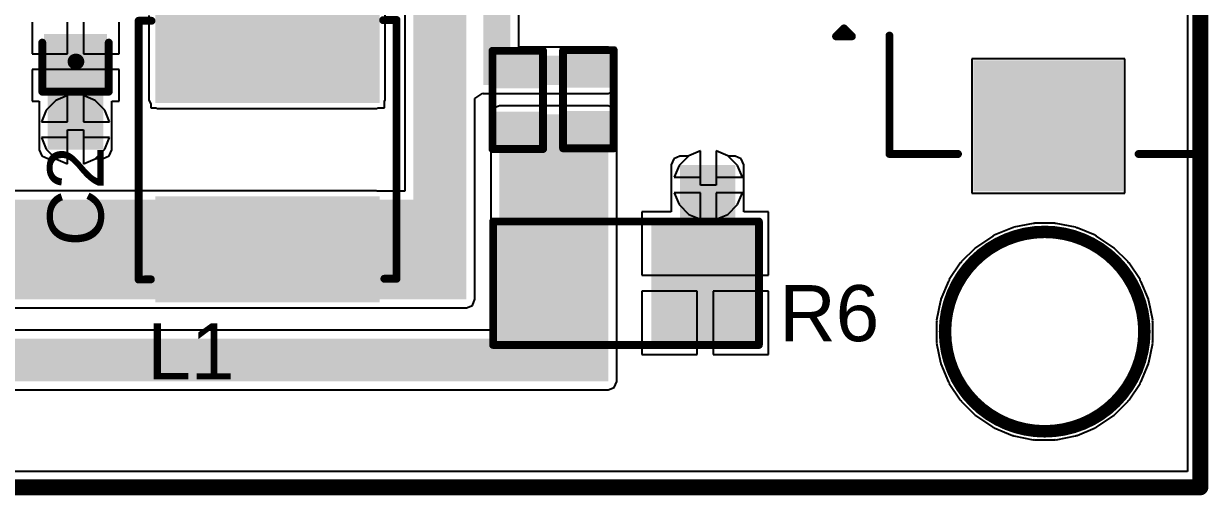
# Model space of a CAD drawing. Header units: inches. Extents: x -0.01 to 1.24, y -0.01 to 1.18.
# Drawn here: x 0.489 to 1.238, y -0.005 to 0.293 of the extents above; entities that cross this region are included whole.
import ezdxf

# ---------------------------------------------------------------- set-up
doc = ezdxf.new("R2010")
doc.units = ezdxf.units.IN
doc.header["$MEASUREMENT"] = 0
for name, color, linetype in [('Board Outline', 216, 'Continuous'), ('Bottom Layer', 5, 'Continuous'), ('Bottom Solder', 6, 'Continuous'), ('Multi-Layer', 9, 'Continuous'), ('Top Layer', 1, 'Continuous'), ('Top Overlay', 2, 'Continuous'), ('Top Paste', 8, 'Continuous'), ('Top Solder', 216, 'Continuous'), ('Via Holes', 16, 'Continuous')]:
    doc.layers.add(name, color=color, linetype=linetype)
doc.styles.add('Arial', font='', dxfattribs={"height": 0.2})
doc.styles.get('Arial').set_extended_font_data('Arial')

# ---------------------------------------------------------------- blocks, each defined once
blk = doc.blocks.new('R___1206_3')
at = {"layer": 'Top Layer'}
for points in [[(-0.08, 0.035), (-0.02, 0.035), (-0.02, -0.035), (-0.08, -0.035)], [(0.02, 0.035), (0.08, 0.035), (0.08, -0.035), (0.02, -0.035)]]:
    blk.add_hatch(color=1, dxfattribs=at).paths.add_polyline_path(points)
at = {"layer": 'Top Paste'}
for points in [[(-0.08, 0.035), (-0.02, 0.035), (-0.02, -0.035), (-0.08, -0.035)], [(0.02, 0.035), (0.08, 0.035), (0.08, -0.035), (0.02, -0.035)]]:
    blk.add_hatch(color=8, dxfattribs=at).paths.add_polyline_path(points)
at = {"layer": 'Top Solder'}
for points in [[(-0.084, 0.039), (-0.016, 0.039), (-0.016, -0.039), (-0.084, -0.039)], [(0.016, 0.039), (0.084, 0.039), (0.084, -0.039), (0.016, -0.039)]]:
    blk.add_hatch(color=216, dxfattribs=at).paths.add_polyline_path(points)
at = {"layer": 'Top Overlay'}
for points in [[(-0.084, 0.039, 0.005, 0.005, 0), (-0.084, -0.039, 0.005, 0.005, 0)], [(0.084, 0.039, 0.005, 0.005, 0), (-0.084, 0.039, 0.005, 0.005, 0)], [(0.084, 0.039, 0.005, 0.005, 0), (0.084, -0.039, 0.005, 0.005, 0)], [(0.084, -0.039, 0.005, 0.005, 0), (-0.084, -0.039, 0.005, 0.005, 0)]]:
    blk.add_lwpolyline(points, format="xyseb", dxfattribs=at)
for points in [[(-0.08525, 0.039, 0.0025, 0.0025, 1), (-0.08275, 0.039, 0.0025, 0.0025, 1)], [(-0.08525, 0.039, 0.0025, 0.0025, 1), (-0.08275, 0.039, 0.0025, 0.0025, 1)], [(0.08275, 0.039, 0.0025, 0.0025, 1), (0.08525, 0.039, 0.0025, 0.0025, 1)], [(0.08275, 0.039, 0.0025, 0.0025, 1), (0.08525, 0.039, 0.0025, 0.0025, 1)], [(-0.08525, -0.039, 0.0025, 0.0025, 1), (-0.08275, -0.039, 0.0025, 0.0025, 1)], [(-0.08525, -0.039, 0.0025, 0.0025, 1), (-0.08275, -0.039, 0.0025, 0.0025, 1)], [(0.08275, -0.039, 0.0025, 0.0025, 1), (0.08525, -0.039, 0.0025, 0.0025, 1)], [(0.08275, -0.039, 0.0025, 0.0025, 1), (0.08525, -0.039, 0.0025, 0.0025, 1)]]:
    blk.add_lwpolyline(points, format="xyseb", close=True, dxfattribs=at)
blk = doc.blocks.new('R___0402_5')
at = {"layer": 'Top Layer'}
for points in [[(-0.0275, -0.0125), (-0.0275, 0.0125), (-0.0095, 0.0125), (-0.0095, -0.0125)], [(0.0095, -0.0125), (0.0095, 0.0125), (0.0275, 0.0125), (0.0275, -0.0125)]]:
    blk.add_hatch(color=1, dxfattribs=at).paths.add_polyline_path(points)
at = {"layer": 'Top Paste'}
for points in [[(-0.0275, -0.0125), (-0.0275, 0.0125), (-0.0095, 0.0125), (-0.0095, -0.0125)], [(0.0095, -0.0125), (0.0095, 0.0125), (0.0275, 0.0125), (0.0275, -0.0125)]]:
    blk.add_hatch(color=8, dxfattribs=at).paths.add_polyline_path(points)
at = {"layer": 'Top Solder'}
for points in [[(-0.02967, -0.01467), (-0.02967, 0.01467), (-0.00733, 0.01467), (-0.00733, -0.01467)], [(0.00733, -0.01467), (0.00733, 0.01467), (0.02967, 0.01467), (0.02967, -0.01467)]]:
    blk.add_hatch(color=216, dxfattribs=at).paths.add_polyline_path(points)
at = {"layer": 'Top Overlay'}
for points in [[(-0.031, 0.016, 0.005, 0.005, 0), (-0.031, -0.016, 0.005, 0.005, 0)], [(-0.031, 0.016, 0.005, 0.005, 0), (0.031, 0.016, 0.005, 0.005, 0)], [(0.031, 0.016, 0.005, 0.005, 0), (0.031, -0.016, 0.005, 0.005, 0)], [(-0.031, -0.016, 0.005, 0.005, 0), (0.031, -0.016, 0.005, 0.005, 0)], [(-0.032, -0.017, 0.000127, 0.000127, 0), (0.032, -0.017, 0.000127, 0.000127, 0)]]:
    blk.add_lwpolyline(points, format="xyseb", dxfattribs=at)
for points in [[(-0.03225, 0.016, 0.0025, 0.0025, 1), (-0.02975, 0.016, 0.0025, 0.0025, 1)], [(-0.03225, 0.016, 0.0025, 0.0025, 1), (-0.02975, 0.016, 0.0025, 0.0025, 1)], [(0.02975, 0.016, 0.0025, 0.0025, 1), (0.03225, 0.016, 0.0025, 0.0025, 1)], [(0.02975, 0.016, 0.0025, 0.0025, 1), (0.03225, 0.016, 0.0025, 0.0025, 1)], [(-0.03225, -0.016, 0.0025, 0.0025, 1), (-0.02975, -0.016, 0.0025, 0.0025, 1)], [(-0.03225, -0.016, 0.0025, 0.0025, 1), (-0.02975, -0.016, 0.0025, 0.0025, 1)], [(0.02975, -0.016, 0.0025, 0.0025, 1), (0.03225, -0.016, 0.0025, 0.0025, 1)], [(0.02975, -0.016, 0.0025, 0.0025, 1), (0.03225, -0.016, 0.0025, 0.0025, 1)], [(-0.03203, -0.017, 0.0000635, 0.0000635, 1), (-0.03197, -0.017, 0.0000635, 0.0000635, 1)], [(0.03197, -0.017, 0.0000635, 0.0000635, 1), (0.03203, -0.017, 0.0000635, 0.0000635, 1)]]:
    blk.add_lwpolyline(points, format="xyseb", close=True, dxfattribs=at)
blk = doc.blocks.new('R___0402_6')
at = {"layer": 'Top Layer'}
for points in [[(-0.0275, -0.0125), (-0.0275, 0.0125), (-0.0095, 0.0125), (-0.0095, -0.0125)], [(0.0095, -0.0125), (0.0095, 0.0125), (0.0275, 0.0125), (0.0275, -0.0125)]]:
    blk.add_hatch(color=1, dxfattribs=at).paths.add_polyline_path(points)
at = {"layer": 'Top Paste'}
for points in [[(-0.0275, -0.0125), (-0.0275, 0.0125), (-0.0095, 0.0125), (-0.0095, -0.0125)], [(0.0095, -0.0125), (0.0095, 0.0125), (0.0275, 0.0125), (0.0275, -0.0125)]]:
    blk.add_hatch(color=8, dxfattribs=at).paths.add_polyline_path(points)
at = {"layer": 'Top Solder'}
for points in [[(-0.02967, -0.01467), (-0.02967, 0.01467), (-0.00733, 0.01467), (-0.00733, -0.01467)], [(0.00733, -0.01467), (0.00733, 0.01467), (0.02967, 0.01467), (0.02967, -0.01467)]]:
    blk.add_hatch(color=216, dxfattribs=at).paths.add_polyline_path(points)
at = {"layer": 'Top Overlay'}
for points in [[(-0.031, -0.016, 0.005, 0.005, 0), (-0.031, 0.016, 0.005, 0.005, 0)], [(0.031, 0.016, 0.005, 0.005, 0), (-0.031, 0.016, 0.005, 0.005, 0)], [(0.031, -0.016, 0.005, 0.005, 0), (0.031, 0.016, 0.005, 0.005, 0)], [(0.031, -0.016, 0.005, 0.005, 0), (-0.031, -0.016, 0.005, 0.005, 0)], [(0.032, -0.017, 0.000127, 0.000127, 0), (-0.032, -0.017, 0.000127, 0.000127, 0)]]:
    blk.add_lwpolyline(points, format="xyseb", dxfattribs=at)
for points in [[(-0.03225, 0.016, 0.0025, 0.0025, 1), (-0.02975, 0.016, 0.0025, 0.0025, 1)], [(-0.03225, 0.016, 0.0025, 0.0025, 1), (-0.02975, 0.016, 0.0025, 0.0025, 1)], [(0.02975, 0.016, 0.0025, 0.0025, 1), (0.03225, 0.016, 0.0025, 0.0025, 1)], [(0.02975, 0.016, 0.0025, 0.0025, 1), (0.03225, 0.016, 0.0025, 0.0025, 1)], [(-0.03225, -0.016, 0.0025, 0.0025, 1), (-0.02975, -0.016, 0.0025, 0.0025, 1)], [(-0.03225, -0.016, 0.0025, 0.0025, 1), (-0.02975, -0.016, 0.0025, 0.0025, 1)], [(0.02975, -0.016, 0.0025, 0.0025, 1), (0.03225, -0.016, 0.0025, 0.0025, 1)], [(0.02975, -0.016, 0.0025, 0.0025, 1), (0.03225, -0.016, 0.0025, 0.0025, 1)], [(-0.03203, -0.017, 0.0000635, 0.0000635, 1), (-0.03197, -0.017, 0.0000635, 0.0000635, 1)], [(0.03197, -0.017, 0.0000635, 0.0000635, 1), (0.03203, -0.017, 0.0000635, 0.0000635, 1)]]:
    blk.add_lwpolyline(points, format="xyseb", close=True, dxfattribs=at)
blk = doc.blocks.new('YNR4018_220M_9')
at = {"layer": 'Top Layer'}
for points in [[(-0.09449, 0.0689), (-0.0315, 0.0689), (-0.0315, -0.0689), (-0.09449, -0.0689)], [(0.0315, 0.0689), (0.09449, 0.0689), (0.09449, -0.0689), (0.0315, -0.0689)]]:
    blk.add_hatch(color=1, dxfattribs=at).paths.add_polyline_path(points)
at = {"layer": 'Top Paste'}
for points in [[(-0.09449, 0.0689), (-0.0315, 0.0689), (-0.0315, -0.0689), (-0.09449, -0.0689)], [(0.0315, 0.0689), (0.09449, 0.0689), (0.09449, -0.0689), (0.0315, -0.0689)]]:
    blk.add_hatch(color=8, dxfattribs=at).paths.add_polyline_path(points)
at = {"layer": 'Top Solder'}
for points in [[(-0.09649, 0.0709), (-0.0295, 0.0709), (-0.0295, -0.0709), (-0.09649, -0.0709)], [(0.0295, 0.0709), (0.09649, 0.0709), (0.09649, -0.0709), (0.0295, -0.0709)]]:
    blk.add_hatch(color=216, dxfattribs=at).paths.add_polyline_path(points)
at = {"layer": 'Top Overlay'}
for points in [[(0.0815, 0.0815, 0.005, 0.005, 0), (-0.082, 0.0815, 0.005, 0.005, 0)], [(-0.08189, 0.07302, 0.005, 0.005, 0), (-0.082, 0.0815, 0.005, 0.005, 0)], [(0.0815, 0.0738, 0.005, 0.005, 0), (0.0815, 0.0815, 0.005, 0.005, 0)], [(-0.08149, -0.08153, 0.005, 0.005, 0), (-0.08149, -0.07341, 0.005, 0.005, 0)], [(0.08199, -0.08153, 0.005, 0.005, 0), (0.08189, -0.0738, 0.005, 0.005, 0)], [(0.08199, -0.08153, 0.005, 0.005, 0), (-0.08149, -0.08153, 0.005, 0.005, 0)]]:
    blk.add_lwpolyline(points, format="xyseb", dxfattribs=at)
for points in [[(-0.08325, 0.0815, 0.0025, 0.0025, 1), (-0.08075, 0.0815, 0.0025, 0.0025, 1)], [(-0.08325, 0.0815, 0.0025, 0.0025, 1), (-0.08075, 0.0815, 0.0025, 0.0025, 1)], [(0.08025, 0.0815, 0.0025, 0.0025, 1), (0.08275, 0.0815, 0.0025, 0.0025, 1)], [(0.08025, 0.0815, 0.0025, 0.0025, 1), (0.08275, 0.0815, 0.0025, 0.0025, 1)], [(-0.08314, 0.07302, 0.0025, 0.0025, 1), (-0.08064, 0.07302, 0.0025, 0.0025, 1)], [(0.08025, 0.0738, 0.0025, 0.0025, 1), (0.08275, 0.0738, 0.0025, 0.0025, 1)], [(-0.08274, -0.07341, 0.0025, 0.0025, 1), (-0.08024, -0.07341, 0.0025, 0.0025, 1)], [(0.08064, -0.0738, 0.0025, 0.0025, 1), (0.08314, -0.0738, 0.0025, 0.0025, 1)], [(-0.08274, -0.08153, 0.0025, 0.0025, 1), (-0.08024, -0.08153, 0.0025, 0.0025, 1)], [(-0.08274, -0.08153, 0.0025, 0.0025, 1), (-0.08024, -0.08153, 0.0025, 0.0025, 1)], [(0.08074, -0.08153, 0.0025, 0.0025, 1), (0.08324, -0.08153, 0.0025, 0.0025, 1)], [(0.08074, -0.08153, 0.0025, 0.0025, 1), (0.08324, -0.08153, 0.0025, 0.0025, 1)]]:
    blk.add_lwpolyline(points, format="xyseb", close=True, dxfattribs=at)
blk = doc.blocks.new('TF31_30S_0_5SH_800__10')
at = {"layer": 'Top Layer'}
blk.add_hatch(color=1, dxfattribs=at).paths.add_polyline_path([(-0.3248, -0.10728), (-0.39961, -0.10728), (-0.39961, -0.02067), (-0.3248, -0.02067)])
at = {"layer": 'Top Paste'}
blk.add_hatch(color=8, dxfattribs=at).paths.add_polyline_path([(-0.3248, -0.10728), (-0.39961, -0.10728), (-0.39961, -0.02067), (-0.3248, -0.02067)])
at = {"layer": 'Top Solder'}
blk.add_hatch(color=216, dxfattribs=at).paths.add_polyline_path([(-0.3208, -0.11128), (-0.40361, -0.11128), (-0.40361, -0.01667), (-0.3208, -0.01667)])
at = {"layer": 'Top Overlay'}
for points in [[(-0.30557, 0.07019, 0.005, 0.005, 0), (-0.30557, 0.06019, 0.005, 0.005, 0)], [(-0.30557, 0.07019, 0.005, 0.005, 0), (-0.30057, 0.06519, 0.005, 0.005, 0)], [(-0.30057, 0.06519, 0.005, 0.005, 0), (-0.30557, 0.06019, 0.005, 0.005, 0)], [(-0.37992, 0.03642, 0.005, 0.005, 0), (-0.30512, 0.03642, 0.005, 0.005, 0)], [(-0.37992, 0.03642, 0.005, 0.005, 0), (-0.37992, -0.00689, 0.005, 0.005, 0)], [(-0.37992, -0.12106, 0.005, 0.005, 0), (-0.37992, -0.16043, 0.005, 0.005, 0)], [(-0.37992, -0.16043, 0.005, 0.005, 0), (0.37992, -0.16043, 0.005, 0.005, 0)]]:
    blk.add_lwpolyline(points, format="xyseb", dxfattribs=at)
for points in [[(-0.30682, 0.07019, 0.0025, 0.0025, 1), (-0.30432, 0.07019, 0.0025, 0.0025, 1)], [(-0.30682, 0.07019, 0.0025, 0.0025, 1), (-0.30432, 0.07019, 0.0025, 0.0025, 1)], [(-0.30182, 0.06519, 0.0025, 0.0025, 1), (-0.29932, 0.06519, 0.0025, 0.0025, 1)], [(-0.30182, 0.06519, 0.0025, 0.0025, 1), (-0.29932, 0.06519, 0.0025, 0.0025, 1)], [(-0.30682, 0.06019, 0.0025, 0.0025, 1), (-0.30432, 0.06019, 0.0025, 0.0025, 1)], [(-0.30682, 0.06019, 0.0025, 0.0025, 1), (-0.30432, 0.06019, 0.0025, 0.0025, 1)], [(-0.38117, 0.03642, 0.0025, 0.0025, 1), (-0.37867, 0.03642, 0.0025, 0.0025, 1)], [(-0.38117, 0.03642, 0.0025, 0.0025, 1), (-0.37867, 0.03642, 0.0025, 0.0025, 1)], [(-0.30637, 0.03642, 0.0025, 0.0025, 1), (-0.30387, 0.03642, 0.0025, 0.0025, 1)], [(-0.38117, -0.00689, 0.0025, 0.0025, 1), (-0.37867, -0.00689, 0.0025, 0.0025, 1)], [(-0.38117, -0.12106, 0.0025, 0.0025, 1), (-0.37867, -0.12106, 0.0025, 0.0025, 1)], [(-0.38117, -0.16043, 0.0025, 0.0025, 1), (-0.37867, -0.16043, 0.0025, 0.0025, 1)], [(-0.38117, -0.16043, 0.0025, 0.0025, 1), (-0.37867, -0.16043, 0.0025, 0.0025, 1)]]:
    blk.add_lwpolyline(points, format="xyseb", close=True, dxfattribs=at)
blk = doc.blocks.new('CAP_0603_17')
at = {"layer": 'Top Layer'}
for points in [[(-0.015, 0.0175), (-0.015, -0.0175), (-0.045, -0.0175), (-0.045, 0.0175)], [(0.045, 0.0175), (0.045, -0.0175), (0.015, -0.0175), (0.015, 0.0175)]]:
    blk.add_hatch(color=1, dxfattribs=at).paths.add_polyline_path(points)
at = {"layer": 'Top Paste'}
for points in [[(-0.015, 0.0175), (-0.015, -0.0175), (-0.045, -0.0175), (-0.045, 0.0175)], [(0.045, 0.0175), (0.045, -0.0175), (0.015, -0.0175), (0.015, 0.0175)]]:
    blk.add_hatch(color=8, dxfattribs=at).paths.add_polyline_path(points)
at = {"layer": 'Top Solder'}
for points in [[(-0.01264, 0.01986), (-0.01264, -0.01986), (-0.04736, -0.01986), (-0.04736, 0.01986)], [(0.04736, 0.01986), (0.04736, -0.01986), (0.01264, -0.01986), (0.01264, 0.01986)]]:
    blk.add_hatch(color=216, dxfattribs=at).paths.add_polyline_path(points)
at = {"layer": 'Top Overlay'}
for points in [[(-0.049, 0.021, 0.005, 0.005, 0), (-0.018, 0.021, 0.005, 0.005, 0)], [(-0.049, 0.021, 0.005, 0.005, 0), (-0.049, -0.021, 0.005, 0.005, 0)], [(0.018, 0.021, 0.005, 0.005, 0), (0.049, 0.021, 0.005, 0.005, 0)], [(0.049, 0.021, 0.005, 0.005, 0), (0.049, -0.021, 0.005, 0.005, 0)], [(-0.049, -0.021, 0.005, 0.005, 0), (-0.018, -0.021, 0.005, 0.005, 0)], [(0.018, -0.021, 0.005, 0.005, 0), (0.049, -0.021, 0.005, 0.005, 0)]]:
    blk.add_lwpolyline(points, format="xyseb", dxfattribs=at)
for points in [[(-0.05025, 0.021, 0.0025, 0.0025, 1), (-0.04775, 0.021, 0.0025, 0.0025, 1)], [(-0.05025, 0.021, 0.0025, 0.0025, 1), (-0.04775, 0.021, 0.0025, 0.0025, 1)], [(-0.01925, 0.021, 0.0025, 0.0025, 1), (-0.01675, 0.021, 0.0025, 0.0025, 1)], [(0.01675, 0.021, 0.0025, 0.0025, 1), (0.01925, 0.021, 0.0025, 0.0025, 1)], [(0.04775, 0.021, 0.0025, 0.0025, 1), (0.05025, 0.021, 0.0025, 0.0025, 1)], [(0.04775, 0.021, 0.0025, 0.0025, 1), (0.05025, 0.021, 0.0025, 0.0025, 1)], [(-0.05025, -0.021, 0.0025, 0.0025, 1), (-0.04775, -0.021, 0.0025, 0.0025, 1)], [(-0.05025, -0.021, 0.0025, 0.0025, 1), (-0.04775, -0.021, 0.0025, 0.0025, 1)], [(-0.01925, -0.021, 0.0025, 0.0025, 1), (-0.01675, -0.021, 0.0025, 0.0025, 1)], [(0.01675, -0.021, 0.0025, 0.0025, 1), (0.01925, -0.021, 0.0025, 0.0025, 1)], [(0.04775, -0.021, 0.0025, 0.0025, 1), (0.05025, -0.021, 0.0025, 0.0025, 1)], [(0.04775, -0.021, 0.0025, 0.0025, 1), (0.05025, -0.021, 0.0025, 0.0025, 1)]]:
    blk.add_lwpolyline(points, format="xyseb", close=True, dxfattribs=at)

msp = doc.modelspace()

# ---------------------------------------------------------------- hatches: boundary and pattern name
at = {"layer": 'Bottom Layer'}
h = msp.add_hatch(color=5, dxfattribs=at)
edge = h.paths.add_edge_path()
edge.add_arc((0.522, 0.226), 0.01181, 0, 360)
h = msp.add_hatch(color=5, dxfattribs=at)
edge = h.paths.add_edge_path()
edge.add_arc((0.922, 0.191), 0.01181, 0, 360)
at = {"layer": 'Bottom Solder'}
h = msp.add_hatch(color=6, dxfattribs=at)
edge = h.paths.add_edge_path()
edge.add_arc((0.522, 0.226), 0.0126, 0, 360)
h = msp.add_hatch(color=6, dxfattribs=at)
edge = h.paths.add_edge_path()
edge.add_arc((0.922, 0.191), 0.0126, 0, 360)
at = {"layer": 'Top Layer'}
for points in [[(0.77987, 0.2543), (0.79678, 0.2543), (0.79678, 0.45373), (0.77987, 0.45373)], [(0.57381, 0.2448), (0.62244, 0.2448), (0.62244, 0.3778), (0.57381, 0.3778)], [(0.73562, 0.11882), (0.76903, 0.11882), (0.76903, 0.3778), (0.73562, 0.3778)], [(0.57381, 0.2448), (0.71234, 0.2448), (0.71234, 0.3078), (0.57381, 0.3078)], [(0.5045, 0.21331), (0.5395, 0.21331), (0.5395, 0.284), (0.5045, 0.284)], [(0.78909, 0.2543), (0.85874, 0.2543), (0.85874, 0.27273), (0.78909, 0.27273)], [(0.79, 0.07007), (0.85874, 0.07007), (0.85874, 0.23573), (0.79, 0.23573)], [(0.93905, 0.20375), (0.90405, 0.20375), (0.90405, 0.13306), (0.93905, 0.13306)], [(0.36438, 0.11882), (0.71232, 0.11882), (0.71232, 0.18186), (0.36438, 0.18186)], [(0.70022, 0.11882), (0.7691, 0.11882), (0.7691, 0.18181), (0.70022, 0.18181)], [(0.27, 0.067), (0.85876, 0.067), (0.85876, 0.094), (0.27, 0.094)]]:
    msp.add_hatch(color=1, dxfattribs=at).paths.add_polyline_path(points)
h = msp.add_hatch(color=1, dxfattribs=at)
edge = h.paths.add_edge_path()
edge.add_arc((0.522, 0.226), 0.01181, 0, 360)
h = msp.add_hatch(color=1, dxfattribs=at)
edge = h.paths.add_edge_path()
edge.add_arc((0.922, 0.191), 0.01181, 0, 360)
at = {"layer": 'Top Solder'}
h = msp.add_hatch(color=216, dxfattribs=at)
edge = h.paths.add_edge_path()
edge.add_arc((0.522, 0.226), 0.0126, 0, 360)
h = msp.add_hatch(color=216, dxfattribs=at)
edge = h.paths.add_edge_path()
edge.add_arc((0.922, 0.191), 0.0126, 0, 360)
at = {"layer": 'Via Holes'}
h = msp.add_hatch(color=7, dxfattribs=at)
edge = h.paths.add_edge_path()
edge.add_arc((0.522, 0.226), 0.00591, 0, 360)
h = msp.add_hatch(color=7, dxfattribs=at)
edge = h.paths.add_edge_path()
edge.add_arc((0.922, 0.191), 0.00591, 0, 360)

# ---------------------------------------------------------------- linework, layer by layer
at = {"layer": 'Board Outline'}
for points in [[(1.2331, 0, 0.01, 0.01, 0), (1.2331, 1.17365, 0.01, 0.01, 0)], [(0, 0, 0.01, 0.01, 0), (1.2331, 0, 0.01, 0.01, 0)]]:
    msp.add_lwpolyline(points, format="xyseb", dxfattribs=at)
for points in [[(1.19768, 0.09842, 0.00787, 0.00787, 1), (1.07168, 0.09842, 0.00787, 0.00787, 1)], [(1.06971, 0.09842, 0.00394, 0.00394, 1), (1.07365, 0.09842, 0.00394, 0.00394, 1)], [(1.19571, 0.09842, 0.00394, 0.00394, 1), (1.19965, 0.09842, 0.00394, 0.00394, 1)], [(1.2306, 0, 0.005, 0.005, 1), (1.23561, 0, 0.005, 0.005, 1)], [(1.2306, 0, 0.005, 0.005, 1), (1.23561, 0, 0.005, 0.005, 1)]]:
    msp.add_lwpolyline(points, format="xyseb", close=True, dxfattribs=at)
at = {"layer": 'Bottom Layer'}
for p, q in [((1.225, 1.165), (1.225, 0.01)), ((0.517, 0.24754), (0.50965, 0.24449)), ((0.517, 0.231), (0.517, 0.24754)), ((0.53435, 0.24449), (0.527, 0.24754)), ((0.527, 0.24754), (0.527, 0.231)), ((0.50965, 0.24449), (0.50351, 0.23835)), ((0.54049, 0.23835), (0.53435, 0.24449)), ((0.50351, 0.23835), (0.50046, 0.231)), ((0.54354, 0.231), (0.54049, 0.23835)), ((0.50046, 0.231), (0.517, 0.231)), ((0.527, 0.231), (0.54354, 0.231)), ((0.517, 0.221), (0.50046, 0.221)), ((0.50046, 0.221), (0.50351, 0.21365)), ((0.517, 0.20446), (0.517, 0.221)), ((0.54354, 0.221), (0.527, 0.221)), ((0.527, 0.221), (0.527, 0.20446)), ((0.54049, 0.21365), (0.54354, 0.221)), ((0.50351, 0.21365), (0.50965, 0.20751)), ((0.53435, 0.20751), (0.54049, 0.21365)), ((0.917, 0.21254), (0.90965, 0.20949)), ((0.917, 0.196), (0.917, 0.21254)), ((0.93435, 0.20949), (0.927, 0.21254)), ((0.927, 0.21254), (0.927, 0.196)), ((0.50965, 0.20751), (0.517, 0.20446)), ((0.527, 0.20446), (0.53435, 0.20751)), ((0.90351, 0.20335), (0.90046, 0.196)), ((0.90965, 0.20949), (0.90351, 0.20335)), ((0.94049, 0.20335), (0.93435, 0.20949)), ((0.94354, 0.196), (0.94049, 0.20335)), ((0.90046, 0.196), (0.917, 0.196)), ((0.927, 0.196), (0.94354, 0.196)), ((0.917, 0.186), (0.90046, 0.186)), ((0.90046, 0.186), (0.90351, 0.17865)), ((0.917, 0.16946), (0.917, 0.186)), ((0.94354, 0.186), (0.927, 0.186)), ((0.927, 0.186), (0.927, 0.16946)), ((0.94049, 0.17865), (0.94354, 0.186)), ((0.90351, 0.17865), (0.90965, 0.17251)), ((0.90965, 0.17251), (0.917, 0.16946)), ((0.927, 0.16946), (0.93435, 0.17251)), ((0.93435, 0.17251), (0.94049, 0.17865)), ((1.12742, 0.16673), (1.11525, 0.16431)), ((1.12796, 0.16662), (1.12742, 0.16673)), ((1.12848, 0.16684), (1.12796, 0.16662)), ((1.14089, 0.16684), (1.12848, 0.16684)), ((1.1414, 0.16662), (1.14089, 0.16684)), ((1.14194, 0.16673), (1.1414, 0.16662)), ((1.15411, 0.16431), (1.14194, 0.16673)), ((1.10183, 0.15875), (1.09151, 0.15186)), ((1.10238, 0.15886), (1.10183, 0.15875)), ((1.10277, 0.15925), (1.10238, 0.15886)), ((1.11423, 0.164), (1.10277, 0.15925)), ((1.11479, 0.164), (1.11423, 0.164)), ((1.11525, 0.16431), (1.11479, 0.164)), ((1.15457, 0.164), (1.15411, 0.16431)), ((1.15513, 0.164), (1.15457, 0.164)), ((1.16659, 0.15925), (1.15513, 0.164)), ((1.16698, 0.15886), (1.16659, 0.15925)), ((1.16753, 0.15875), (1.16698, 0.15886)), ((1.17785, 0.15186), (1.16753, 0.15875)), ((1.09069, 0.15119), (1.08192, 0.14241)), ((1.09121, 0.1514), (1.09069, 0.15119)), ((1.09151, 0.15186), (1.09121, 0.1514)), ((1.17816, 0.1514), (1.17785, 0.15186)), ((1.17867, 0.15119), (1.17816, 0.1514)), ((1.18744, 0.14241), (1.17867, 0.15119)), ((1.08192, 0.14241), (1.08171, 0.1419)), ((1.18765, 0.1419), (1.18744, 0.14241)), ((1.08125, 0.14159), (1.07435, 0.13127)), ((1.08171, 0.1419), (1.08125, 0.14159)), ((1.18812, 0.14159), (1.18765, 0.1419)), ((1.19501, 0.13127), (1.18812, 0.14159)), ((1.07385, 0.13034), (1.0691, 0.11887)), ((1.07424, 0.13073), (1.07385, 0.13034)), ((1.07435, 0.13127), (1.07424, 0.13073)), ((1.19512, 0.13073), (1.19501, 0.13127)), ((1.19551, 0.13034), (1.19512, 0.13073)), ((1.20026, 0.11887), (1.19551, 0.13034)), ((1.06879, 0.11786), (1.06637, 0.10569)), ((1.0691, 0.11832), (1.06879, 0.11786)), ((1.0691, 0.11887), (1.0691, 0.11832)), ((1.20026, 0.11832), (1.20026, 0.11887)), ((1.20057, 0.11786), (1.20026, 0.11832)), ((1.20299, 0.10569), (1.20057, 0.11786)), ((1.06648, 0.10514), (1.06627, 0.10463)), ((1.06637, 0.10569), (1.06648, 0.10514)), ((1.20288, 0.10514), (1.20299, 0.10569)), ((1.20309, 0.10463), (1.20288, 0.10514)), ((1.06627, 0.10463), (1.06627, 0.09222)), ((1.20309, 0.09222), (1.20309, 0.10463)), ((1.06627, 0.09222), (1.06648, 0.09171)), ((1.06648, 0.09171), (1.06637, 0.09116)), ((1.06637, 0.09116), (1.06879, 0.07899)), ((1.20057, 0.07899), (1.20299, 0.09116)), ((1.20288, 0.09171), (1.20309, 0.09222)), ((1.20299, 0.09116), (1.20288, 0.09171)), ((1.06879, 0.07899), (1.0691, 0.07853)), ((1.0691, 0.07853), (1.0691, 0.07798)), ((1.0691, 0.07798), (1.07385, 0.06651)), ((1.19551, 0.06651), (1.20026, 0.07798)), ((1.20026, 0.07853), (1.20057, 0.07899)), ((1.20026, 0.07798), (1.20026, 0.07853)), ((1.07385, 0.06651), (1.07424, 0.06612)), ((1.07424, 0.06612), (1.07435, 0.06558)), ((1.07435, 0.06558), (1.08125, 0.05526)), ((1.18812, 0.05526), (1.19501, 0.06558)), ((1.19501, 0.06558), (1.19512, 0.06612)), ((1.19512, 0.06612), (1.19551, 0.06651)), ((1.08125, 0.05526), (1.08171, 0.05495)), ((1.08171, 0.05495), (1.08192, 0.05444)), ((1.08192, 0.05444), (1.09069, 0.04566)), ((1.17867, 0.04566), (1.18744, 0.05444)), ((1.18744, 0.05444), (1.18765, 0.05495)), ((1.18765, 0.05495), (1.18812, 0.05526)), ((1.09069, 0.04566), (1.09121, 0.04545)), ((1.09121, 0.04545), (1.09151, 0.04499)), ((1.09151, 0.04499), (1.10183, 0.03809)), ((1.16753, 0.03809), (1.17785, 0.04499)), ((1.17785, 0.04499), (1.17816, 0.04545)), ((1.17816, 0.04545), (1.17867, 0.04566)), ((1.10183, 0.03809), (1.10238, 0.03799)), ((1.10238, 0.03799), (1.10277, 0.03759)), ((1.10277, 0.03759), (1.11423, 0.03285)), ((1.15513, 0.03285), (1.16659, 0.03759)), ((1.16659, 0.03759), (1.16698, 0.03799)), ((1.16698, 0.03799), (1.16753, 0.03809)), ((1.11423, 0.03285), (1.11479, 0.03285)), ((1.11479, 0.03285), (1.11525, 0.03254)), ((1.11525, 0.03254), (1.12742, 0.03012)), ((1.12742, 0.03012), (1.12796, 0.03022)), ((1.12796, 0.03022), (1.12848, 0.03001)), ((1.12848, 0.03001), (1.14089, 0.03001)), ((1.14089, 0.03001), (1.1414, 0.03022)), ((1.1414, 0.03022), (1.14194, 0.03012)), ((1.14194, 0.03012), (1.15411, 0.03254)), ((1.15411, 0.03254), (1.15457, 0.03285)), ((1.15457, 0.03285), (1.15513, 0.03285)), ((1.225, 0.01), (0.01, 0.01))]:
    msp.add_line(p, q, dxfattribs=at)
at = {"layer": 'Multi-Layer'}
for p, q in [((1.1163, 0.159), (1.10484, 0.15425)), ((1.12848, 0.16142), (1.1163, 0.159)), ((1.13468, 0.16142), (1.12848, 0.16142)), ((1.14089, 0.16142), (1.13468, 0.16142)), ((1.15306, 0.159), (1.14089, 0.16142)), ((1.16452, 0.15425), (1.15306, 0.159)), ((1.10484, 0.15425), (1.09452, 0.14736)), ((1.17484, 0.14736), (1.16452, 0.15425)), ((1.09452, 0.14736), (1.08574, 0.13858)), ((1.18362, 0.13858), (1.17484, 0.14736)), ((1.08574, 0.13858), (1.07885, 0.12827)), ((1.19051, 0.12827), (1.18362, 0.13858)), ((1.07885, 0.12827), (1.0741, 0.1168)), ((1.19526, 0.1168), (1.19051, 0.12827)), ((1.0741, 0.1168), (1.07168, 0.10463)), ((1.19768, 0.10463), (1.19526, 0.1168)), ((1.07168, 0.10463), (1.07168, 0.09842)), ((1.07168, 0.09842), (1.07168, 0.09842)), ((1.07168, 0.09842), (1.07168, 0.09222)), ((1.19768, 0.09842), (1.19768, 0.10463)), ((1.19768, 0.09222), (1.19768, 0.09842)), ((1.07168, 0.09222), (1.0741, 0.08005)), ((1.19526, 0.08005), (1.19768, 0.09222)), ((1.0741, 0.08005), (1.07885, 0.06858)), ((1.19051, 0.06858), (1.19526, 0.08005)), ((1.07885, 0.06858), (1.08574, 0.05826)), ((1.18362, 0.05826), (1.19051, 0.06858)), ((1.08574, 0.05826), (1.09452, 0.04949)), ((1.17484, 0.04949), (1.18362, 0.05826)), ((1.09452, 0.04949), (1.10484, 0.04259)), ((1.16452, 0.04259), (1.17484, 0.04949)), ((1.10484, 0.04259), (1.1163, 0.03785)), ((1.1163, 0.03785), (1.12848, 0.03542)), ((1.14089, 0.03542), (1.15306, 0.03785)), ((1.15306, 0.03785), (1.16452, 0.04259)), ((1.12848, 0.03542), (1.13468, 0.03542)), ((1.13468, 0.03542), (1.14089, 0.03542))]:
    msp.add_line(p, q, dxfattribs=at)
at = {"layer": 'Top Layer'}
for p, q in [((1.225, 1.165), (1.225, 0.01)), ((0.80219, 0.27814), (0.80219, 0.36014)), ((0.73021, 0.32859), (0.73021, 0.18722)), ((0.71775, 0.2448), (0.71775, 0.3078)), ((0.4945, 0.294), (0.4945, 0.274)), ((0.517, 0.274), (0.517, 0.294)), ((0.527, 0.294), (0.527, 0.274)), ((0.5495, 0.274), (0.5495, 0.294)), ((0.5684, 0.29812), (0.5684, 0.2448)), ((0.85874, 0.27814), (0.80219, 0.27814)), ((0.85973, 0.27773), (0.85874, 0.27814)), ((0.86374, 0.27773), (0.85973, 0.27773)), ((0.86374, 0.27372), (0.86374, 0.27773)), ((0.4945, 0.274), (0.517, 0.274)), ((0.527, 0.274), (0.5495, 0.274)), ((0.86415, 0.27273), (0.86374, 0.27372)), ((0.86415, 0.2543), (0.86415, 0.27273)), ((1.18526, 0.27075), (1.08865, 0.27075)), ((1.08865, 0.27075), (1.08865, 0.18594)), ((1.18526, 0.18594), (1.18526, 0.27075)), ((0.5495, 0.264), (0.4945, 0.264)), ((0.4945, 0.264), (0.4945, 0.244)), ((0.5495, 0.244), (0.5495, 0.264)), ((0.77444, 0.24573), (0.77944, 0.24907)), ((0.77944, 0.24907), (0.77987, 0.24889)), ((0.77987, 0.24889), (0.85874, 0.24889)), ((0.85874, 0.24889), (0.86075, 0.24973)), ((0.86075, 0.24973), (0.86374, 0.24973)), ((0.86374, 0.25331), (0.86415, 0.2543)), ((0.86374, 0.24973), (0.86374, 0.25331)), ((0.4945, 0.244), (0.49909, 0.244)), ((0.49909, 0.244), (0.49909, 0.21331)), ((0.54491, 0.21331), (0.54491, 0.244)), ((0.54491, 0.244), (0.5495, 0.244)), ((0.5684, 0.2448), (0.56954, 0.24204)), ((0.56954, 0.24204), (0.56954, 0.2398)), ((0.56954, 0.2398), (0.57282, 0.2398)), ((0.57282, 0.2398), (0.57381, 0.23939)), ((0.71234, 0.23939), (0.71333, 0.2398)), ((0.71333, 0.2398), (0.71734, 0.2398)), ((0.71734, 0.24381), (0.71775, 0.2448)), ((0.71734, 0.2398), (0.71734, 0.24381)), ((0.77444, 0.18198), (0.77444, 0.24573)), ((0.78799, 0.2403), (0.78409, 0.2403)), ((0.78409, 0.2403), (0.78409, 0.2123)), ((0.79, 0.24114), (0.78799, 0.2403)), ((0.85874, 0.24114), (0.79, 0.24114)), ((0.85973, 0.24073), (0.85874, 0.24114)), ((0.86374, 0.24073), (0.85973, 0.24073)), ((0.86374, 0.23672), (0.86374, 0.24073)), ((0.57381, 0.23939), (0.71234, 0.23939)), ((0.86415, 0.23573), (0.86374, 0.23672)), ((0.86415, 0.09406), (0.86415, 0.23573)), ((0.517, 0.20446), (0.517, 0.226)), ((0.517, 0.226), (0.527, 0.226)), ((0.527, 0.226), (0.527, 0.20446)), ((0.49909, 0.21331), (0.50067, 0.20948)), ((0.54333, 0.20948), (0.54491, 0.21331)), ((0.78409, 0.2123), (0.78459, 0.2123)), ((0.78459, 0.2123), (0.78459, 0.09941)), ((0.917, 0.21254), (0.90965, 0.20949)), ((0.917, 0.191), (0.917, 0.21254)), ((0.93435, 0.20949), (0.927, 0.21254)), ((0.927, 0.21254), (0.927, 0.191)), ((0.50067, 0.20948), (0.5045, 0.20789)), ((0.5045, 0.20789), (0.50926, 0.20789)), ((0.50926, 0.20789), (0.50965, 0.20751)), ((0.50965, 0.20751), (0.517, 0.20446)), ((0.527, 0.20446), (0.53435, 0.20751)), ((0.53435, 0.20751), (0.53474, 0.20789)), ((0.53474, 0.20789), (0.5395, 0.20789)), ((0.5395, 0.20789), (0.54333, 0.20948)), ((0.90022, 0.20758), (0.89864, 0.20375)), ((0.89864, 0.20375), (0.89864, 0.174)), ((0.90405, 0.20916), (0.90022, 0.20758)), ((0.90932, 0.20916), (0.90405, 0.20916)), ((0.90965, 0.20949), (0.90932, 0.20916)), ((0.93468, 0.20916), (0.93435, 0.20949)), ((0.93905, 0.20916), (0.93468, 0.20916)), ((0.94288, 0.20758), (0.93905, 0.20916)), ((0.94446, 0.20375), (0.94288, 0.20758)), ((0.94446, 0.174), (0.94446, 0.20375)), ((0.71232, 0.18727), (0.36438, 0.18727)), ((0.71243, 0.18722), (0.71232, 0.18727)), ((0.73021, 0.18722), (0.71243, 0.18722)), ((0.927, 0.191), (0.917, 0.191)), ((0.77451, 0.18181), (0.77444, 0.18198)), ((0.77451, 0.11882), (0.77451, 0.18181)), ((1.08865, 0.18594), (1.18526, 0.18594)), ((0.89864, 0.174), (0.88, 0.174)), ((0.88, 0.174), (0.88, 0.134)), ((0.96, 0.174), (0.94446, 0.174)), ((0.96, 0.134), (0.96, 0.174)), ((1.12742, 0.16673), (1.11525, 0.16431)), ((1.12796, 0.16662), (1.12742, 0.16673)), ((1.12848, 0.16684), (1.12796, 0.16662)), ((1.14089, 0.16684), (1.12848, 0.16684)), ((1.1414, 0.16662), (1.14089, 0.16684)), ((1.14194, 0.16673), (1.1414, 0.16662)), ((1.15411, 0.16431), (1.14194, 0.16673)), ((1.10183, 0.15875), (1.09151, 0.15186)), ((1.10238, 0.15886), (1.10183, 0.15875)), ((1.10277, 0.15925), (1.10238, 0.15886)), ((1.11423, 0.164), (1.10277, 0.15925)), ((1.11479, 0.164), (1.11423, 0.164)), ((1.11525, 0.16431), (1.11479, 0.164)), ((1.15457, 0.164), (1.15411, 0.16431)), ((1.15513, 0.164), (1.15457, 0.164)), ((1.16659, 0.15925), (1.15513, 0.164)), ((1.16698, 0.15886), (1.16659, 0.15925)), ((1.16753, 0.15875), (1.16698, 0.15886)), ((1.17785, 0.15186), (1.16753, 0.15875)), ((1.09069, 0.15119), (1.08192, 0.14241)), ((1.09121, 0.1514), (1.09069, 0.15119)), ((1.09151, 0.15186), (1.09121, 0.1514)), ((1.17816, 0.1514), (1.17785, 0.15186)), ((1.17867, 0.15119), (1.17816, 0.1514)), ((1.18744, 0.14241), (1.17867, 0.15119)), ((1.08192, 0.14241), (1.08171, 0.1419)), ((1.18765, 0.1419), (1.18744, 0.14241)), ((1.08125, 0.14159), (1.07435, 0.13127)), ((1.08171, 0.1419), (1.08125, 0.14159)), ((1.18812, 0.14159), (1.18765, 0.1419)), ((1.19501, 0.13127), (1.18812, 0.14159)), ((0.88, 0.134), (0.92, 0.134)), ((0.92, 0.134), (0.96, 0.134)), ((1.07385, 0.13034), (1.0691, 0.11887)), ((1.07424, 0.13073), (1.07385, 0.13034)), ((1.07435, 0.13127), (1.07424, 0.13073)), ((1.19512, 0.13073), (1.19501, 0.13127)), ((1.19551, 0.13034), (1.19512, 0.13073)), ((1.20026, 0.11887), (1.19551, 0.13034)), ((0.915, 0.124), (0.88, 0.124)), ((0.88, 0.124), (0.88, 0.084)), ((0.915, 0.084), (0.915, 0.124)), ((0.96, 0.124), (0.925, 0.124)), ((0.925, 0.124), (0.925, 0.084)), ((0.96, 0.084), (0.96, 0.124)), ((0.36438, 0.11341), (0.7691, 0.11341)), ((0.7691, 0.11341), (0.77293, 0.11499)), ((0.77293, 0.11499), (0.77451, 0.11882)), ((1.06879, 0.11786), (1.06637, 0.10569)), ((1.0691, 0.11832), (1.06879, 0.11786)), ((1.0691, 0.11887), (1.0691, 0.11832)), ((1.20026, 0.11832), (1.20026, 0.11887)), ((1.20057, 0.11786), (1.20026, 0.11832)), ((1.20299, 0.10569), (1.20057, 0.11786)), ((1.06648, 0.10514), (1.06627, 0.10463)), ((1.06637, 0.10569), (1.06648, 0.10514)), ((1.20288, 0.10514), (1.20299, 0.10569)), ((1.20309, 0.10463), (1.20288, 0.10514)), ((0.78459, 0.09941), (0.30141, 0.09941)), ((1.06627, 0.10463), (1.06627, 0.09222)), ((1.20309, 0.09222), (1.20309, 0.10463)), ((0.86417, 0.094), (0.86415, 0.09406)), ((0.86417, 0.067), (0.86417, 0.094)), ((1.06627, 0.09222), (1.06648, 0.09171)), ((1.06648, 0.09171), (1.06637, 0.09116)), ((1.06637, 0.09116), (1.06879, 0.07899)), ((1.20057, 0.07899), (1.20299, 0.09116)), ((1.20288, 0.09171), (1.20309, 0.09222)), ((1.20299, 0.09116), (1.20288, 0.09171)), ((0.88, 0.084), (0.915, 0.084)), ((0.925, 0.084), (0.96, 0.084)), ((1.06879, 0.07899), (1.0691, 0.07853)), ((1.0691, 0.07853), (1.0691, 0.07798)), ((1.0691, 0.07798), (1.07385, 0.06651)), ((1.19551, 0.06651), (1.20026, 0.07798)), ((1.20026, 0.07853), (1.20057, 0.07899)), ((1.20026, 0.07798), (1.20026, 0.07853)), ((0.27, 0.06159), (0.85876, 0.06159)), ((0.85876, 0.06159), (0.86259, 0.06317)), ((0.86259, 0.06317), (0.86417, 0.067)), ((1.07385, 0.06651), (1.07424, 0.06612)), ((1.07424, 0.06612), (1.07435, 0.06558)), ((1.07435, 0.06558), (1.08125, 0.05526)), ((1.18812, 0.05526), (1.19501, 0.06558)), ((1.19501, 0.06558), (1.19512, 0.06612)), ((1.19512, 0.06612), (1.19551, 0.06651)), ((1.08125, 0.05526), (1.08171, 0.05495)), ((1.08171, 0.05495), (1.08192, 0.05444)), ((1.08192, 0.05444), (1.09069, 0.04566)), ((1.17867, 0.04566), (1.18744, 0.05444)), ((1.18744, 0.05444), (1.18765, 0.05495)), ((1.18765, 0.05495), (1.18812, 0.05526)), ((1.09069, 0.04566), (1.09121, 0.04545)), ((1.09121, 0.04545), (1.09151, 0.04499)), ((1.09151, 0.04499), (1.10183, 0.03809)), ((1.16753, 0.03809), (1.17785, 0.04499)), ((1.17785, 0.04499), (1.17816, 0.04545)), ((1.17816, 0.04545), (1.17867, 0.04566)), ((1.10183, 0.03809), (1.10238, 0.03799)), ((1.10238, 0.03799), (1.10277, 0.03759)), ((1.10277, 0.03759), (1.11423, 0.03285)), ((1.15513, 0.03285), (1.16659, 0.03759)), ((1.16659, 0.03759), (1.16698, 0.03799)), ((1.16698, 0.03799), (1.16753, 0.03809)), ((1.11423, 0.03285), (1.11479, 0.03285)), ((1.11479, 0.03285), (1.11525, 0.03254)), ((1.11525, 0.03254), (1.12742, 0.03012)), ((1.12742, 0.03012), (1.12796, 0.03022)), ((1.12796, 0.03022), (1.12848, 0.03001)), ((1.12848, 0.03001), (1.14089, 0.03001)), ((1.14089, 0.03001), (1.1414, 0.03022)), ((1.1414, 0.03022), (1.14194, 0.03012)), ((1.14194, 0.03012), (1.15411, 0.03254)), ((1.15411, 0.03254), (1.15457, 0.03285)), ((1.15457, 0.03285), (1.15513, 0.03285)), ((1.225, 0.01), (0.01, 0.01))]:
    msp.add_line(p, q, dxfattribs=at)
msp.add_lwpolyline([(0.522, 0.269, 0.01, 0.01, 0), (0.52255, 0.269, 0.01, 0.01, 0)], format="xyseb", dxfattribs=at)
for points in [[(0.5195, 0.269, 0.005, 0.005, 1), (0.5245, 0.269, 0.005, 0.005, 1)], [(0.52005, 0.269, 0.005, 0.005, 1), (0.52505, 0.269, 0.005, 0.005, 1)]]:
    msp.add_lwpolyline(points, format="xyseb", close=True, dxfattribs=at)

# ---------------------------------------------------------------- block references
for name, p, rotation in [('TF31_30S_0_5SH_800__10', (1.07298, 0.59055), 90), ('CAP_0603_17', (0.522, 0.299), 90), ('YNR4018_220M_9', (0.64344, 0.21331), 270), ('R___0402_5', (0.80159, 0.2448), 90), ('R___0402_6', (0.84624, 0.24523), 270), ('R___1206_3', (0.87, 0.129), 180)]:
    msp.add_blockref(name, p, dxfattribs=dict(rotation=rotation))

# ---------------------------------------------------------------- texts
at = {"layer": 'Top Overlay', "style": 'Arial'}
msp.add_text('C2', height=0.035433, rotation=90, dxfattribs=at).set_placement((0.53971, 0.15229))
for s, p in [('R6', (0.96681, 0.09235)), ('L1', (0.56739, 0.06829))]:
    msp.add_text(s, height=0.035433, dxfattribs=at).set_placement(p)

doc.saveas('drawing.dxf')
